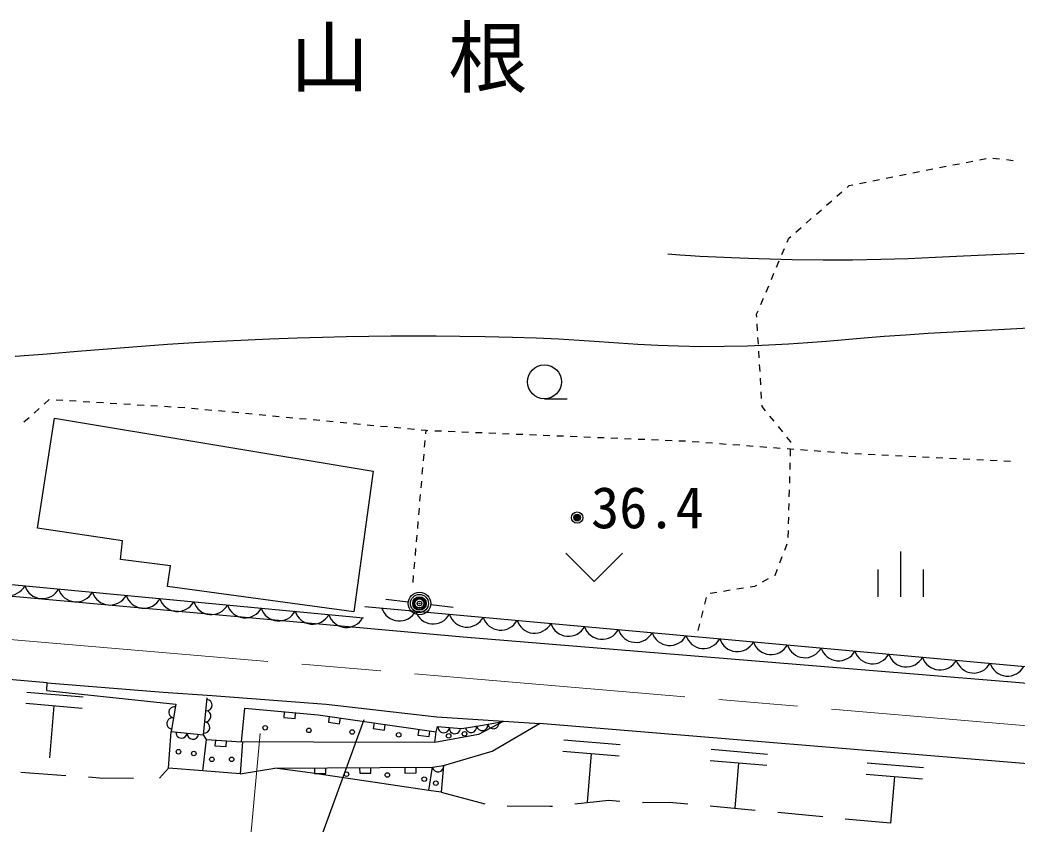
# Model space of a CAD drawing. Units: millimetres, scale not verified. Extents: x 40000 to 680000, y 20000 to 380000.
# Drawn here: x 394666 to 438749, y 277174 to 312748 of the extents above; entities that cross this region are included whole.
import ezdxf
from ezdxf.enums import TextEntityAlignment as Align

# ---------------------------------------------------------------- set-up
doc = ezdxf.new("R2010")
doc.units = ezdxf.units.MM
doc.header["$LTSCALE"] = 1000
doc.header["$PDMODE"] = 32
doc.header["$PDSIZE"] = 500
doc.linetypes.add('CHAIN', pattern=[18.5, 12, -1.5, 3.5, -1.5])
for name, color, linetype, lineweight in [('M-BGD', 7, 'Continuous', 25), ('M-BGD-HTXT', 7, 'Continuous', 13), ('M-BMK', 2, 'CHAIN', 13), ('M-STR-STRC', 7, 'Continuous', 25)]:
    doc.layers.add(name, color=color, linetype=linetype, lineweight=lineweight)
doc.styles.add('ＭＳ ゴシック', font='')
doc.styles.get('ＭＳ ゴシック').set_extended_font_data('MS Gothic')

msp = doc.modelspace()

# ---------------------------------------------------------------- linework, layer by layer
at = {"layer": 'M-BGD'}
for p, q in [((435911, 306331), (436205, 306389)), ((436500, 306447), (436794, 306505)), ((437088, 306563), (437383, 306621)), ((437679, 306639), (437977, 306605)), ((438275, 306570), (438573, 306536)), ((434145, 305982), (434439, 306040)), ((434734, 306098), (435028, 306156)), ((435322, 306215), (435617, 306273)), ((431790, 305517), (432085, 305576)), ((432379, 305634), (432673, 305692)), ((432968, 305750), (433262, 305808)), ((433556, 305866), (433851, 305924)), ((430780, 304946), (431006, 305144)), ((431231, 305342), (431327, 305426)), ((431327, 305426), (431496, 305459)), ((430329, 304551), (430554, 304748)), ((429878, 304155), (430103, 304353)), ((429427, 303759), (429652, 303957)), ((428976, 303364), (429201, 303562)), ((428592, 302919), (428666, 303093)), ((428666, 303093), (428750, 303166)), ((428357, 302367), (428474, 302643)), ((439059, 302409), (437683, 302349)), ((423845, 302344), (423311, 302382)), ((424311, 302312), (423845, 302344)), ((424723, 302287), (424311, 302312)), ((425096, 302266), (424723, 302287)), ((425445, 302249), (425096, 302266)), ((425783, 302234), (425445, 302249)), ((426126, 302221), (425783, 302234)), ((426487, 302208), (426126, 302221)), ((426881, 302194), (426487, 302208)), ((427323, 302178), (426881, 302194)), ((428808, 302134), (427323, 302178)), ((428121, 301815), (428239, 302091)), ((430184, 302117), (428808, 302134)), ((431479, 302122), (430184, 302117)), ((432720, 302145), (431479, 302122)), ((433934, 302184), (432720, 302145)), ((435147, 302233), (433934, 302184)), ((436388, 302290), (435147, 302233)), ((437683, 302349), (436388, 302290)), ((427886, 301264), (428003, 301540)), ((427650, 300712), (427768, 300988)), ((427415, 300160), (427532, 300436)), ((427234, 299736), (427297, 299884)), ((427242, 299597), (427234, 299736)), ((427278, 298998), (427260, 299298)), ((433810, 298820), (434822, 298884)), ((434822, 298884), (436467, 298976)), ((436467, 298976), (437929, 299055)), ((437929, 299055), (439265, 299122)), ((401196, 298402), (402603, 298491)), ((402603, 298491), (404101, 298571)), ((404101, 298571), (405717, 298638)), ((405717, 298638), (406922, 298679)), ((406922, 298679), (408038, 298713)), ((408038, 298713), (409089, 298739)), ((409089, 298739), (410095, 298757)), ((410095, 298757), (411079, 298768)), ((411079, 298768), (412064, 298772)), ((412064, 298772), (413070, 298769)), ((413070, 298769), (414121, 298759)), ((414121, 298759), (415237, 298743)), ((415237, 298743), (416442, 298720)), ((416442, 298720), (417496, 298689)), ((417496, 298689), (418473, 298643)), ((418473, 298643), (419391, 298588)), ((419391, 298588), (420270, 298527)), ((420270, 298527), (421129, 298466)), ((421129, 298466), (421989, 298409)), ((427314, 298399), (427296, 298699)), ((428651, 298420), (429496, 298477)), ((429496, 298477), (430321, 298542)), ((430321, 298542), (431147, 298610)), ((431147, 298610), (431991, 298681)), ((431991, 298681), (432873, 298752)), ((432873, 298752), (433810, 298820)), ((395866, 297980), (397213, 298091)), ((397213, 298091), (398531, 298199)), ((398531, 298199), (399848, 298304)), ((399848, 298304), (401196, 298402)), ((421989, 298409), (422868, 298361)), ((422868, 298361), (423786, 298325)), ((423786, 298325), (424763, 298307)), ((424763, 298307), (425817, 298311)), ((425817, 298311), (426830, 298334)), ((426830, 298334), (427769, 298371)), ((427350, 297800), (427332, 298100)), ((427769, 298371), (428651, 298420)), ((394460, 297870), (395866, 297980)), ((427386, 297202), (427368, 297501)), ((427422, 296603), (427404, 296902)), ((427458, 296004), (427440, 296303)), ((395959, 295950), (395737, 295751)), ((395962, 295949), (395959, 295950)), ((396560, 295913), (396261, 295931)), ((397159, 295877), (396860, 295895)), ((397758, 295841), (397459, 295859)), ((398357, 295804), (398058, 295822)), ((417853, 295990), (418853, 295990)), ((395514, 295551), (395290, 295351)), ((398956, 295768), (398657, 295786)), ((399555, 295732), (399255, 295750)), ((400154, 295695), (399854, 295713)), ((400753, 295659), (400453, 295677)), ((401352, 295623), (401052, 295641)), ((401951, 295586), (401651, 295605)), ((402548, 295533), (402249, 295561)), ((403145, 295476), (402847, 295504)), ((403743, 295420), (403444, 295448)), ((404340, 295363), (404041, 295391)), ((427479, 295643), (427476, 295704)), ((427630, 295458), (427479, 295643)), ((395067, 295151), (394843, 294951)), ((395445, 290266), (396194, 295127)), ((396194, 295127), (410276, 292780)), ((404937, 295306), (404639, 295335)), ((405535, 295250), (405236, 295278)), ((406132, 295193), (405833, 295221)), ((406729, 295137), (406431, 295165)), ((407327, 295080), (407028, 295108)), ((407924, 295023), (407625, 295052)), ((408521, 294967), (408223, 294995)), ((409119, 294910), (408820, 294938)), ((428009, 294993), (427819, 295225)), ((409716, 294853), (409417, 294882)), ((410313, 294797), (410015, 294825)), ((410911, 294740), (410612, 294769)), ((411508, 294684), (411209, 294712)), ((412105, 294627), (411807, 294655)), ((412620, 294578), (412404, 294599)), ((412608, 294441), (412620, 294578)), ((412703, 294575), (412620, 294578)), ((413302, 294550), (413003, 294563)), ((413902, 294526), (413602, 294538)), ((414501, 294501), (414202, 294513)), ((415101, 294476), (414801, 294489)), ((428388, 294528), (428199, 294761)), ((412557, 293843), (412583, 294142)), ((415700, 294452), (415401, 294464)), ((416300, 294427), (416000, 294439)), ((416899, 294402), (416600, 294415)), ((417499, 294378), (417199, 294390)), ((418098, 294353), (417799, 294366)), ((418698, 294329), (418398, 294341)), ((419297, 294304), (418998, 294316)), ((419897, 294279), (419597, 294292)), ((420496, 294255), (420197, 294267)), ((421096, 294230), (420796, 294242)), ((421695, 294205), (421396, 294218)), ((422295, 294181), (421995, 294193)), ((422894, 294156), (422595, 294169)), ((423494, 294132), (423194, 294144)), ((424082, 294107), (423794, 294119)), ((424093, 294107), (424082, 294107)), ((424692, 294062), (424392, 294084)), ((425290, 294018), (424991, 294040)), ((428748, 294087), (428578, 294296)), ((428747, 294056), (428748, 294087)), ((425888, 293973), (425589, 293995)), ((426487, 293929), (426187, 293951)), ((427085, 293884), (426786, 293906)), ((427683, 293840), (427384, 293862)), ((428282, 293795), (427983, 293817)), ((428880, 293751), (428581, 293773)), ((428731, 293457), (428739, 293756)), ((429478, 293706), (429179, 293728)), ((430077, 293662), (429778, 293684)), ((430675, 293617), (430376, 293639)), ((431273, 293573), (430974, 293595)), ((412506, 293245), (412532, 293544)), ((428714, 292857), (428722, 293157)), ((431872, 293537), (431573, 293552)), ((432472, 293508), (432172, 293523)), ((433071, 293479), (432771, 293493)), ((433670, 293449), (433371, 293464)), ((434269, 293420), (433970, 293435)), ((434869, 293391), (434569, 293405)), ((435468, 293361), (435168, 293376)), ((436067, 293332), (435768, 293347)), ((436667, 293303), (436367, 293317)), ((437266, 293273), (436966, 293288)), ((437865, 293244), (437566, 293259)), ((438464, 293215), (438165, 293229)), ((410276, 292780), (409431, 286563)), ((412455, 292647), (412480, 292946)), ((412404, 292050), (412429, 292349)), ((428697, 292257), (428706, 292557)), ((428681, 291657), (428689, 291957)), ((412353, 291452), (412378, 291751)), ((412302, 290854), (412327, 291153)), ((428664, 291057), (428672, 291357)), ((412251, 290256), (412276, 290555)), ((428647, 290458), (428656, 290758)), ((399206, 289711), (395445, 290266)), ((428631, 289858), (428639, 290158)), ((371455, 289935), (409852, 286301)), ((399115, 288874), (399206, 289711)), ((412200, 289658), (412225, 289957)), ((371608, 289310), (414263, 285462)), ((412149, 289061), (412174, 289359)), ((428478, 289286), (428586, 289565)), ((433608, 287231), (433608, 289231)), ((401317, 288601), (399115, 288874)), ((412098, 288463), (412123, 288762)), ((418800, 289161), (420050, 287911)), ((421300, 289161), (420050, 287911)), ((428260, 288727), (428369, 289006)), ((401189, 287691), (401317, 288601)), ((428052, 288192), (428151, 288447)), ((432608, 287231), (432608, 288431)), ((434608, 287231), (434608, 288431)), ((412047, 287865), (412072, 288164)), ((427502, 287892), (427765, 288036)), ((428029, 288179), (428052, 288192)), ((409431, 286563), (401189, 287691)), ((425175, 287391), (425471, 287438)), ((425768, 287484), (426064, 287530)), ((426360, 287577), (426657, 287623)), ((426953, 287670), (427152, 287701)), ((427152, 287701), (427239, 287749)), ((411832, 286991), (410839, 287106)), ((424946, 286900), (425019, 287191)), ((409920, 286797), (459534, 282294)), ((413824, 286760), (412831, 286875)), ((424800, 286318), (424873, 286609)), ((424655, 285736), (424727, 286027)), ((395870, 283427), (370793, 285548)), ((414263, 285462), (452469, 282323)), ((394964, 283014), (397455, 282805)), ((395851, 283087), (395870, 283427)), ((395851, 283087), (401557, 282477)), ((395870, 283427), (401001, 283009)), ((401001, 283009), (403165, 282866)), ((402784, 281129), (402941, 282756)), ((403165, 282866), (408199, 282480)), ((394922, 282516), (397413, 282307)), ((396168, 282411), (395974, 280108)), ((401557, 282477), (401347, 281266)), ((404462, 280818), (404609, 282295)), ((404609, 282295), (407852, 282006)), ((406352, 282140), (406329, 281891)), ((408199, 282480), (413094, 281925)), ((406329, 281891), (406828, 281847)), ((406828, 281847), (406850, 282096)), ((407852, 282006), (413075, 281249)), ((408341, 281936), (408305, 281688)), ((408305, 281688), (408799, 281616)), ((408799, 281616), (408835, 281864)), ((413094, 281925), (417638, 281623)), ((414872, 281502), (416023, 281712)), ((416023, 281712), (414940, 281139)), ((401229, 279649), (401347, 281266)), ((401347, 281266), (402784, 281129)), ((410320, 281648), (410284, 281401)), ((410284, 281401), (410779, 281329)), ((410779, 281329), (410815, 281577)), ((412299, 281361), (412263, 281114)), ((412758, 281042), (412794, 281289)), ((413013, 280785), (413075, 281249)), ((413075, 281249), (413120, 281489)), ((413120, 281489), (414182, 281398)), ((414182, 281398), (414872, 281502)), ((415543, 280399), (417638, 281623)), ((445614, 279301), (417638, 281623)), ((402753, 279524), (402911, 280911)), ((402911, 280911), (402784, 281129)), ((402911, 280911), (404462, 280818)), ((403305, 280888), (403290, 280638)), ((403789, 280608), (403804, 280858)), ((404512, 280818), (404407, 279396)), ((407645, 280792), (404462, 280818)), ((412263, 281114), (412758, 281042)), ((414940, 281139), (413013, 280785)), ((418715, 280904), (421206, 280697)), ((403290, 280638), (403789, 280608)), ((413013, 280785), (407645, 280792)), ((413398, 279772), (415543, 280399)), ((418674, 280405), (421165, 280198)), ((425230, 280481), (427721, 280274)), ((419919, 280302), (419739, 278131)), ((425188, 279982), (427680, 279775)), ((400842, 279207), (401229, 279649)), ((402753, 279524), (401229, 279649)), ((404407, 279396), (402753, 279524)), ((404407, 279396), (405934, 279643)), ((405934, 279643), (412902, 279691)), ((407500, 279436), (405934, 279643)), ((407684, 279655), (407686, 279405)), ((408186, 279409), (408184, 279659)), ((409684, 279669), (409686, 279419)), ((410186, 279423), (410184, 279673)), ((411684, 279683), (411686, 279433)), ((412186, 279436), (412184, 279686)), ((412740, 278666), (412902, 279691)), ((412902, 279691), (413398, 279772)), ((413398, 279772), (413289, 278590)), ((426434, 279879), (426267, 277874)), ((432122, 279885), (434614, 279678)), ((394699, 279466), (396694, 279327)), ((397692, 279258), (398186, 279223)), ((398186, 279223), (399690, 279203)), ((412740, 278666), (407500, 279436)), ((407686, 279405), (408186, 279409)), ((409686, 279419), (410186, 279423)), ((411686, 279433), (412186, 279436)), ((432081, 279387), (434572, 279180)), ((433327, 279284), (433155, 277221)), ((413289, 278590), (412740, 278666)), ((413289, 278590), (415222, 278076)), ((419204, 278075), (420705, 278231)), ((420705, 278231), (421194, 278186)), ((416210, 277979), (418112, 277962)), ((418112, 277962), (418209, 277972)), ((422191, 278125), (423376, 278148)), ((423376, 278148), (424187, 278071)), ((425182, 277977), (427173, 277788)), ((428169, 277694), (430160, 277505)), ((431155, 277411), (433147, 277222))]:
    msp.add_line(p, q, dxfattribs=at)
for centre, radius in [((417853, 296740), 750), ((419300, 290733), 150), ((419300, 290733), 120), ((419300, 290733), 90), ((419300, 290733), 60), ((419300, 290733), 30), ((419300, 290733), 20), ((412329, 286933), 500), ((412329, 286933), 500), ((412329, 286933), 400), ((412329, 286933), 300), ((412329, 286933), 200), ((412329, 286933), 100), ((412329, 286933), 20), ((405507, 281435), 100), ((407442, 281318), 100), ((409353, 281247), 100), ((414323, 281165), 100), ((411413, 281122), 100), ((413622, 281075), 100), ((401677, 280374), 100), ((402351, 280296), 100), ((403149, 280037), 100), ((404027, 280041), 100), ((409102, 279379), 100), ((410912, 279344), 100), ((412541, 279164), 100), ((413050, 278984), 100)]:
    msp.add_circle(centre, radius, dxfattribs=at)
for centre, radius, start, end in [((394166, 288100), 812, 197.2132, 331.9734), ((395659, 287958), 812, 197.2132, 331.9734), ((397152, 287817), 812, 197.2132, 331.9734), ((398646, 287676), 812, 197.2132, 331.9734), ((400139, 287534), 812, 197.2132, 331.9734), ((401632, 287393), 812, 197.2132, 331.9734), ((403126, 287252), 812, 197.2132, 331.9734), ((404619, 287110), 812, 197.2132, 331.9734), ((406112, 286969), 812, 197.2132, 331.9734), ((407606, 286828), 812, 197.2132, 331.9734), ((411442, 286972), 812, 197.434, 332.1942), ((412936, 286837), 812, 197.434, 332.1942), ((409099, 286686), 812, 197.2132, 331.9734), ((414430, 286701), 812, 197.434, 332.1942), ((415924, 286566), 812, 197.434, 332.1942), ((417418, 286430), 812, 197.434, 332.1942), ((418912, 286295), 812, 197.434, 332.1942), ((420405, 286159), 812, 197.434, 332.1942), ((421899, 286023), 812, 197.434, 332.1942), ((423393, 285888), 812, 197.434, 332.1942), ((424887, 285752), 812, 197.434, 332.1942), ((426381, 285617), 812, 197.434, 332.1942), ((427875, 285481), 812, 197.434, 332.1942), ((429369, 285345), 812, 197.434, 332.1942), ((430862, 285210), 812, 197.434, 332.1942), ((432356, 285074), 812, 197.434, 332.1942), ((433850, 284939), 812, 197.434, 332.1942), ((435344, 284803), 812, 197.434, 332.1942), ((436838, 284668), 812, 197.434, 332.1942), ((438332, 284532), 812, 197.434, 332.1942), ((402911, 282440), 250, 264.4845, 84.4845), ((401495, 282118), 250, 80.1591, 260.1592), ((402863, 281942), 250, 264.4845, 84.4845), ((401410, 281625), 250, 80.1591, 260.1592), ((402815, 281445), 250, 264.4845, 84.4845), ((413402, 281465), 250, 175.0797, 355.0797), ((413900, 281422), 250, 175.0797, 355.0797), ((414610, 281471), 250, 189.6874, 9.6874), ((415102, 281555), 250, 189.6874, 9.6874), ((415595, 281639), 250, 189.6874, 9.6874), ((401817, 281221), 250, 174.5459, 354.5459), ((402315, 281173), 250, 174.5459, 354.5459), ((413150, 279731), 250, 189.2316, 9.2316)]:
    msp.add_arc(centre, radius, start, end, dxfattribs=at)
for p in [(419300, 290733), (412329, 286933)]:
    msp.add_point(p, dxfattribs=at)
at = {"layer": 'M-BGD-HTXT'}
msp.add_line((401852, 244334), (405291, 281176), dxfattribs=at)
at = {"layer": 'M-BMK'}
msp.add_line((375242, 286945), (452949, 280360), dxfattribs=at)
at = {"layer": 'M-STR-STRC'}
msp.add_line((409867, 281791), (398902, 251601), dxfattribs=at)

# ---------------------------------------------------------------- texts
at = {"layer": 'M-BGD', "style": 'ＭＳ ゴシック'}
msp.add_text('36.4', height=1833, dxfattribs=at).set_placement((419914, 289710), align=Align.BOTTOM_LEFT)
at = {"layer": 'M-BGD-HTXT', "style": 'ＭＳ ゴシック'}
msp.add_text('山\u3000根', height=2566, dxfattribs=at).set_placement((406605, 309038), align=Align.BOTTOM_LEFT)

doc.saveas('drawing.dxf')
